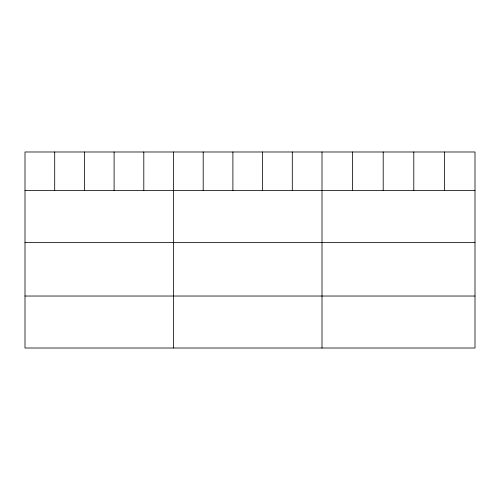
<?xml version="1.0" encoding="UTF-8"?>
<svg xmlns="http://www.w3.org/2000/svg" width="500" height="500" viewBox="0 0 500 500"><rect width="100%" height="100%" fill="white"/><g stroke="black" fill="none" stroke-linecap="round" stroke-linejoin="round"><path stroke-width="0.75" d="M475 190.494L475 348.013L25 348.013L25 151.988L475 151.988L475 190.494L25 190.494M25 242.475L475 242.475M25 296.031L475 296.031M444.4 151.988L444.4 190.494M413.8 151.988L413.8 190.494M383.2 151.988L383.2 190.494M352.6 151.988L352.6 190.494M322 151.988L322 348.013M292.3 151.988L292.3 190.494M262.6 151.988L262.6 190.494M232.9 151.988L232.9 190.494M203.2 151.988L203.2 190.494M173.5 151.988L173.5 348.013M143.8 151.988L143.8 190.494M114.1 151.988L114.1 190.494M84.4 151.988L84.4 190.494M54.7 151.988L54.7 190.494"/></g></svg>
